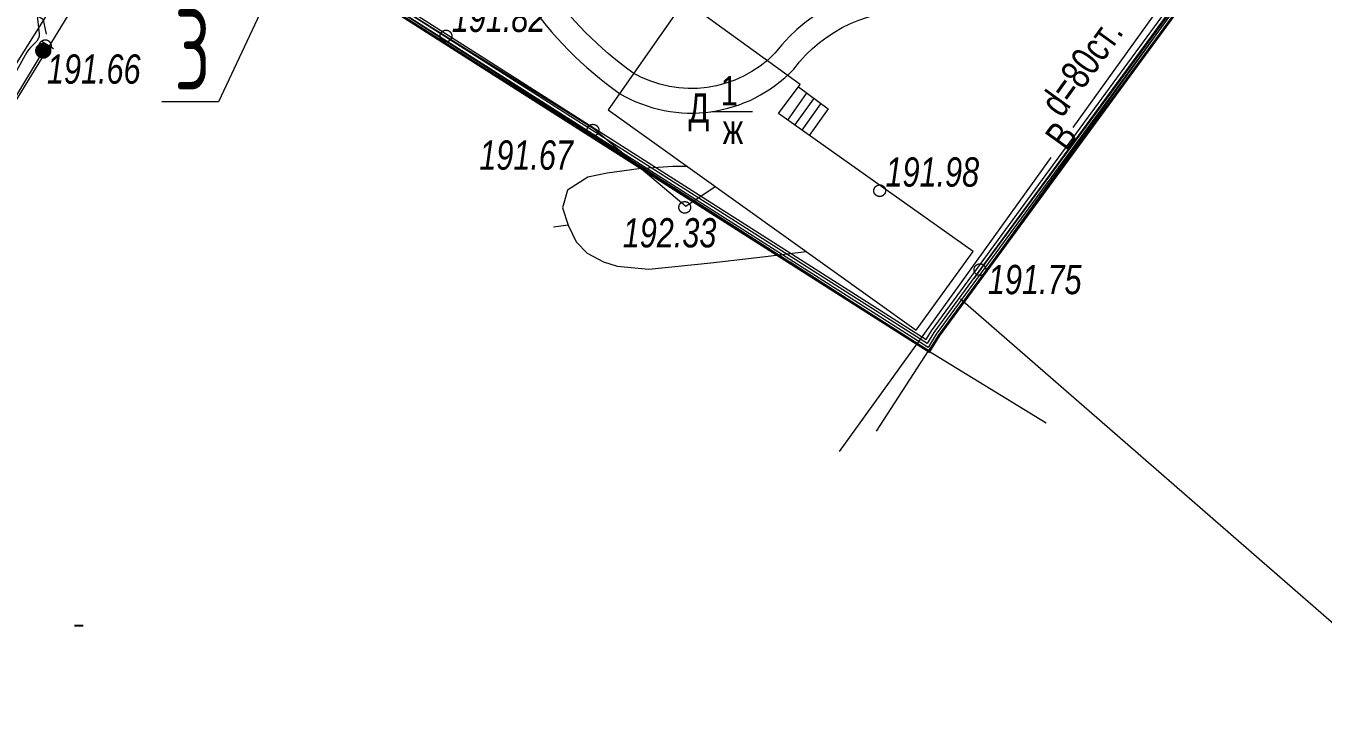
# Model space of a CAD drawing. Header units: millimetres. Extents: x -38151500 to -27467627, y -20617104 to -20349562.
# Drawn here: x -33931357 to -33886976, y -20528850 to -20505597 of the extents above; entities that cross this region are included whole.
import ezdxf
from ezdxf.xclip import XClip

# ---------------------------------------------------------------- set-up
doc = ezdxf.new("R2010")
doc.units = ezdxf.units.MM
doc.header["$MEASUREMENT"] = 0
doc.header["$XCLIPFRAME"] = 0
doc.layers.add('!!! ПОДОСНОВА', color=7, linetype='Continuous')
for name, color, linetype, lineweight in [('Новый_ГП_Граница участка_Ном._пера__1', 1, 'Continuous', 40), ('Новый_ГП_Ограждение_Ном._пера__152', 152, 'Continuous', 18), ('Новый_ГП_Сети_текст_Ном._пера__7', 7, 'Continuous', 25), ('Новый_ГП_Текст_Ном._пера__250', 7, 'Continuous', 20), ('Чертеж_1_Новофедоровское_снт 28_07$0$tp_Здания_Ном._пера__253', 252, 'Continuous', 18), ('Чертеж_1_Новофедоровское_снт 28_07$0$tp_отметки_новые_Ном._пера__253', 252, 'Continuous', 18), ('Чертеж_1_Новофедоровское_снт 28_07$0$U_ТЕКСТ_БЕЛЫЙ_Ном._пера__253', 252, 'Continuous', 18), ('Чертеж_1_Новый_ГП_Топография_Ном._пера__253', 252, 'Continuous', 18), ('Чертеж_1_Новый_Новофедоровское_снт 28_07$0$tp_Здания_Ном._пера__253', 252, 'Continuous', 18), ('Чертеж_1_Новый_Новофедоровское_снт 28_07$0$tp_канавы_Ном._пера__253', 252, 'Continuous', 18), ('Чертеж_1_Новый_Новофедоровское_снт 28_07$0$tp_ЛЭП нн_Ном._пера__253', 252, 'Continuous', 18), ('Чертеж_1_Новый_Новофедоровское_снт 28_07$0$tp_Ограждения ДЕР_Ном._пера__253', 252, 'Continuous', 18), ('Чертеж_1_Новый_Новофедоровское_снт 28_07$0$tp_Ограждения мет_Ном._пера__253', 252, 'Continuous', 18), ('Чертеж_1_Новый_Новофедоровское_снт 28_07$0$tp_Ограждения рабица_Ном._пера__253', 252, 'Continuous', 18), ('Чертеж_1_Новый_Новофедоровское_снт 28_07$0$tp_Ограждения_Ном._пера__253', 252, 'Continuous', 18), ('Чертеж_1_Новый_Новофедоровское_снт 28_07$0$tp_Ограждения_Ном._пера__7', 7, 'Continuous', 18), ('Чертеж_1_Новый_Новофедоровское_снт 28_07$0$tp_отметки_новые_Ном._пера__7', 7, 'Continuous', 18), ('Чертеж_1_Новый_Новофедоровское_снт 28_07$0$tp_рельеф_Ном._пера__253', 252, 'Continuous', 18), ('Чертеж_1_Новый_Новофедоровское_снт 28_07$0$tp_трубы под дорогой_Ном._пера__253', 252, 'Continuous', 18), ('Чертеж_1_Новый_Новофедоровское_снт 28_07$0$U_Водопровод_Ном._пера__253', 252, 'Continuous', 18)]:
    doc.layers.add(name, color=color, linetype=linetype, lineweight=lineweight)
doc.layers.add('Новый_ГП_Тротуар_Дорожки_Ном._пера__24', color=7, linetype='Continuous', lineweight=20, true_color=0x4f1400)
doc.styles.add('РЎР“Р•РќР•Р\xa0РР\xa0_РЎРўРР›Р¬_1', font='arial.ttf', dxfattribs={"width": 0.75})
doc.styles.add('РЎР“Р•РќР•Р\xa0РР\xa0_РЎРўРР›Р¬_3', font='arial.ttf', dxfattribs={"width": 0.749999})
doc.styles.add('РЎР“Р•РќР•Р\xa0РР\xa0_РЎРўРР›Р¬_6', font='', dxfattribs={"width": 0.8})
doc.styles.get('РЎР“Р•РќР•Р\xa0РР\xa0_РЎРўРР›Р¬_6').set_extended_font_data('GOST_type_A')

# ---------------------------------------------------------------- blocks, each defined once
blk = doc.blocks.new('Чертеж_4_1', base_point=(4185024, 0))
at = {"layer": 'Чертеж_1_Новый_ГП_Топография_Ном._пера__253', "color": 252, "lineweight": 18, "flags": 128}
for points in [[(-33937176, -20517064), (-33937136, -20517000), (-33926649, -20499900), (-33900479, -20516708), (-33888918, -20500671), (-33879002, -20487867), (-33880756, -20480650), (-33882761, -20473503), (-33888254, -20475465), (-33891109, -20474628), (-33905380, -20465849), (-33895431, -20449640), (-33903040, -20444942), (-33944071, -20512686)], [(-33906206, -20466500), (-33886806, -20478480), (-33884336, -20474480), (-33879896, -20486530), (-33889626, -20500140), (-33888766, -20500700), (-33900126, -20516190), (-33900456, -20516730), (-33900726, -20516560), (-33925206, -20500980), (-33914526, -20483870), (-33916236, -20482750)]]:
    blk.add_lwpolyline(points, close=True, dxfattribs=at)
at = {"layer": 'Чертеж_1_Новый_Новофедоровское_снт 28_07$0$tp_Здания_Ном._пера__253', "color": 252, "lineweight": 18, "flags": 128}
blk.add_lwpolyline([(-33900901, -20515999), (-33898951, -20513307), (-33905603, -20508594), (-33904863, -20507598), (-33908820, -20504739), (-33911435, -20508460)], close=True, dxfattribs=at)
for points in [[(-33904923, -20507679), (-33903913, -20508430), (-33904555, -20509337)], [(-33905290, -20508816), (-33904647, -20507910)], [(-33905045, -20508990), (-33904403, -20508083)], [(-33907890, -20508524), (-33906494, -20508524)], [(-33904800, -20509163), (-33904158, -20508257)]]:
    blk.add_lwpolyline(points, dxfattribs=at)
at = {"layer": 'Чертеж_1_Новый_Новофедоровское_снт 28_07$0$tp_канавы_Ном._пера__253', "color": 252, "lineweight": 18, "flags": 128}
blk.add_lwpolyline([(-33930972, -20505250), (-33930899, -20505865), (-33930904, -20505955), (-33930936, -20506037), (-33930988, -20506115), (-33931053, -20506190), (-33931200, -20506336), (-33931268, -20506412), (-33931323, -20506491), (-33931737, -20507228), (-33932414, -20508392), (-33933111, -20509548), (-33934537, -20511843), (-33935963, -20514136), (-33936660, -20515288), (-33937337, -20516447), (-33937350, -20516484), (-33937352, -20516524), (-33937328, -20516603), (-33937272, -20516683), (-33937199, -20516741), (-33935338, -20517727)], dxfattribs=at)
at = {"layer": 'Чертеж_1_Новый_Новофедоровское_снт 28_07$0$tp_ЛЭП нн_Ном._пера__253', "color": 252, "lineweight": 18, "flags": 128}
blk.add_lwpolyline([(-33939176, -20518699), (-33938064, -20517036), (-33917451, -20484194), (-33892414, -20444066), (-33891205, -20442473)], dxfattribs=at)
at = {"layer": 'Чертеж_1_Новый_Новофедоровское_снт 28_07$0$tp_Ограждения ДЕР_Ном._пера__253', "color": 252, "lineweight": 18, "flags": 128}
blk.add_lwpolyline([(-33888254, -20475465), (-33882761, -20473503), (-33880755, -20480652), (-33879002, -20487867), (-33888918, -20500671), (-33898676, -20513890), (-33898923, -20514232)], dxfattribs=at)
at = {"layer": 'Чертеж_1_Новый_Новофедоровское_снт 28_07$0$tp_Ограждения мет_Ном._пера__253', "color": 252, "lineweight": 18, "flags": 128}
for points in [[(-33905204, -20513661), (-33900479, -20516708), (-33896455, -20519168)], [(-33902257, -20519454), (-33900479, -20516708)]]:
    blk.add_lwpolyline(points, dxfattribs=at)
at = {"layer": 'Чертеж_1_Новый_Новофедоровское_снт 28_07$0$tp_Ограждения рабица_Ном._пера__253', "color": 252, "lineweight": 18, "flags": 128}
for points in [[(-33926649, -20499900), (-33916986, -20505945), (-33911918, -20509117), (-33908778, -20511753), (-33907773, -20511091)], [(-33930766, -20506445), (-33937137, -20517002), (-33934887, -20518316)]]:
    blk.add_lwpolyline(points, dxfattribs=at)
at = {"layer": 'Чертеж_1_Новый_Новофедоровское_снт 28_07$0$tp_Ограждения_Ном._пера__253', "color": 252, "lineweight": 18, "flags": 128}
blk.add_lwpolyline([(-33930839, -20506104), (-33930415, -20506370)], dxfattribs=at)
at = {"layer": 'Чертеж_1_Новый_Новофедоровское_снт 28_07$0$tp_Ограждения_Ном._пера__7', "color": 7, "lineweight": 18}
for p, q in [((-33930997, -20506353), (-33930534, -20506353)), ((-33930983, -20506323), (-33930548, -20506323)), ((-33930964, -20506293), (-33930569, -20506293)), ((-33930937, -20506263), (-33930596, -20506263)), ((-33930898, -20506233), (-33930635, -20506233)), ((-33930827, -20506203), (-33930707, -20506203)), ((-33931015, -20506443), (-33930516, -20506443)), ((-33931014, -20506473), (-33930519, -20506473)), ((-33931013, -20506413), (-33930519, -20506413)), ((-33931009, -20506503), (-33930523, -20506503)), ((-33931008, -20506383), (-33930525, -20506383)), ((-33930999, -20506533), (-33930532, -20506533)), ((-33930985, -20506563), (-33930547, -20506563)), ((-33930967, -20506593), (-33930566, -20506593)), ((-33930941, -20506623), (-33930592, -20506623)), ((-33930904, -20506653), (-33930629, -20506653)), ((-33930840, -20506683), (-33930690, -20506683))]:
    blk.add_line(p, q, dxfattribs=at)
blk.add_circle((-33930766, -20506445), 250, dxfattribs=at)
at = {"layer": 'Чертеж_1_Новый_Новофедоровское_снт 28_07$0$tp_отметки_новые_Ном._пера__7', "color": 7, "lineweight": 18}
for centre in [(-33916986, -20505940), (-33930696, -20506270), (-33911956, -20509160), (-33902146, -20511230), (-33908816, -20511800), (-33898716, -20513930)]:
    blk.add_circle(centre, 200, dxfattribs=at)
at = {"layer": 'Чертеж_1_Новый_Новофедоровское_снт 28_07$0$tp_рельеф_Ном._пера__253', "color": 252, "lineweight": 18, "flags": 128}
for points in [[(-33908725, -20510399), (-33909225, -20510404), (-33910386, -20510480), (-33911469, -20510632), (-33912136, -20510762), (-33912826, -20511213), (-33913001, -20511819), (-33912807, -20512409), (-33912528, -20512978), (-33912152, -20513365), (-33911593, -20513665), (-33911124, -20513815), (-33910050, -20513909), (-33907919, -20513693), (-33906049, -20513485), (-33904660, -20513308)], [(-33912807, -20512409), (-33913303, -20512474)]]:
    blk.add_lwpolyline(points, dxfattribs=at)
at = {"layer": 'Чертеж_1_Новый_Новофедоровское_снт 28_07$0$tp_трубы под дорогой_Ном._пера__253', "color": 252, "lineweight": 18, "flags": 128}
blk.add_lwpolyline([(-33930653, -20505874), (-33930762, -20505386), (-33931185, -20505119), (-33931672, -20505228)], dxfattribs=at)
at = {"layer": 'Чертеж_1_Новый_Новофедоровское_снт 28_07$0$U_Водопровод_Ном._пера__253', "color": 252, "lineweight": 18, "flags": 128}
for points in [[(-33887445, -20497803), (-33895542, -20509064)], [(-33896287, -20510100), (-33899399, -20514430), (-33903535, -20520149)]]:
    blk.add_lwpolyline(points, dxfattribs=at)
at = {"layer": 'Чертеж_1_Новофедоровское_снт 28_07$0$tp_Здания_Ном._пера__253', "color": 252, "lineweight": 18, "char_height": 1000, "style": 'РЎР“Р•РќР•Р\xa0РР\xa0_РЎРўРР›Р¬_3'}
for s, insert, attachment_point in [('\\A1;{\\pql;\\fArial|b0|i0|c204|p0;\\W0.749999;1}', (-33907585, -20507813), 4), ('\\A1;{\\pql;\\fArial|b0|i0|c204|p0;\\W0.749999;Д}', (-33908691, -20509195), 7), ('\\A1;{\\pql;\\fArial|b0|i0|c204|p0;\\W0.749999;ж}', (-33907516, -20509128), 4)]:
    blk.add_mtext(s, dxfattribs=dict(at, insert=insert, attachment_point=attachment_point))
at = {"layer": 'Чертеж_1_Новофедоровское_снт 28_07$0$tp_отметки_новые_Ном._пера__253', "color": 252, "lineweight": 18, "char_height": 1000, "attachment_point": 7, "style": 'РЎР“Р•РќР•Р\xa0РР\xa0_РЎРўРР›Р¬_1'}
for s, insert in [('\\A1;{\\pql;\\fArial|b0|i1|c204|p0;\\W0.750000;191.82}', (-33916787, -20505815)), ('\\A1;{\\pql;\\fArial|b0|i1|c204|p0;\\W0.750000;191.66}', (-33930639, -20507584)), ('\\A1;{\\pql;\\fArial|b0|i1|c204|p0;\\W0.750000;191.67}', (-33915845, -20510525)), ('\\A1;{\\pql;\\fArial|b0|i1|c204|p0;\\W0.750000;191.98}', (-33901947, -20511105)), ('\\A1;{\\pql;\\fArial|b0|i1|c204|p0;\\W0.750000;192.33}', (-33910937, -20513183)), ('\\A1;{\\pql;\\fArial|b0|i1|c204|p0;\\W0.750000;191.75}', (-33898443, -20514781))]:
    blk.add_mtext(s, dxfattribs=dict(at, insert=insert))
at = {"layer": 'Чертеж_1_Новофедоровское_снт 28_07$0$U_ТЕКСТ_БЕЛЫЙ_Ном._пера__253', "color": 252, "lineweight": 18, "char_height": 1000, "attachment_point": 7, "rotation": 54.132, "style": 'РЎР“Р•РќР•Р\xa0РР\xa0_РЎРўРР›Р¬_3'}
for s, insert in [('\\A1;{\\pql;\\fArial|b0|i0|c204|p0;\\W0.749999;d=80ст.}', (-33895898, -20508781)), ('\\A1;{\\pql;\\fArial|b0|i0|c204|p0;\\W0.749999;В}', (-33895731, -20509924))]:
    blk.add_mtext(s, dxfattribs=dict(at, insert=insert))

msp = doc.modelspace()

# ---------------------------------------------------------------- linework, layer by layer
at = {"layer": 'Новый_ГП_Граница участка_Ном._пера__1', "color": 1, "lineweight": 40}
msp.add_lwpolyline([(-33906205.91, -20466500), (-33886805.91, -20478480), (-33884335.91, -20474480), (-33879895.91, -20486530), (-33889625.91, -20500140), (-33888765.91, -20500700), (-33900125.91, -20516190), (-33900455.91, -20516730), (-33900725.91, -20516560), (-33925205.91, -20500980), (-33914525.91, -20483870), (-33916235.91, -20482750)], close=True, dxfattribs=at)
at = {"layer": 'Новый_ГП_Ограждение_Ном._пера__152', "color": 152, "lineweight": 18}
msp.add_lwpolyline([(-33924003.56, -20499620.31), (-33924793.95, -20500886.58), (-33900553.39, -20516314.19), (-33900375.31, -20516022.78), (-33889195.39, -20500778.34), (-33890052.19, -20500220.42), (-33880232.32, -20486484.71), (-33884404.38, -20475161.87), (-33886708.28, -20478892.88), (-33906108.23, -20466912.91), (-33908442.42, -20470694.63), (-33908611.63, -20470587.99), (-33906173.35, -20466637.64), (-33886773.37, -20478617.63), (-33884358.74, -20474707.29), (-33880008.05, -20486514.9), (-33889768, -20500166.81), (-33888909.07, -20500726.11), (-33900209.04, -20516134.26), (-33900488.95, -20516592.28), (-33925068.59, -20500948.86), (-33924173.16, -20499514.33), (-33924003.69, -20499620.23)], dxfattribs=at)
msp.add_lwpolyline([(-33906140.79, -20466775.27), (-33886740.82, -20478755.25), (-33884381.56, -20474934.58), (-33880120.18, -20486499.81), (-33889910.1, -20500193.61), (-33889052.23, -20500752.22), (-33900292.17, -20516078.52), (-33900521.17, -20516453.24), (-33924931.27, -20500917.72), (-33914252.64, -20483809.91), (-33915963.46, -20482689.37)], close=True, dxfattribs=at)
at = {"layer": 'Новый_ГП_Сети_текст_Ном._пера__7', "color": 7, "lineweight": 25}
msp.add_line((-33929396.32, -20526108.1), (-33929696.32, -20526108.1), dxfattribs=at)
at = {"layer": 'Новый_ГП_Текст_Ном._пера__250', "color": 7, "lineweight": 20}
for p, q in [((-33921031.9, -20500237.39), (-33924766.58, -20508193.1)), ((-33925066.58, -20508193.1), (-33926705.38, -20508193.1)), ((-33924766.58, -20508193.1), (-33925066.58, -20508193.1)), ((-33899379.57, -20514926.64), (-33883390.61, -20528850.39))]:
    msp.add_line(p, q, dxfattribs=at)
at = {"layer": 'Новый_ГП_Тротуар_Дорожки_Ном._пера__24', "color": 28, "lineweight": 20, "true_color": 0x4f1400}
msp.add_lwpolyline([(-33894199.22, -20501920.58, -0.32180124), (-33898155.45, -20504299.62, -0.01377077), (-33900642.13, -20504257.14, 0.25527026), (-33905727.91, -20506528.05, -0.34324386), (-33910591.45, -20507199.11, -0.17120311), (-33915361.92, -20500371.13, -0.07785365), (-33915572.1, -20497500.11, -0.26369996), (-33913705.75, -20494588.46, -0.00400279), (-33911674.11, -20493862.81, 0.31752829), (-33910259.69, -20491944, -0.01011345), (-33910307.28, -20491600.41), (-33911210.93, -20491035.68, 0.00778103), (-33911101.92, -20491982.72, -0.30621343), (-33911943.86, -20493067.27, 0.00411393), (-33914044.8, -20493818.08, 0.26660493), (-33916410.18, -20497442.37, 0.07801415), (-33916176.04, -20500578.76, 0.17230908), (-33911048.44, -20507904.97, 0.34890477), (-33905087.79, -20507074.29, -0.2585313), (-33900695.05, -20505095.61, 0.01365443), (-33898183.54, -20505139.94, 0.31986094), (-33893392.77, -20502171.68), (-33894196.13, -20501669.63)], format="xyb", close=True, dxfattribs=at)

# ---------------------------------------------------------------- block references
at = {"layer": '!!! ПОДОСНОВА', "color": 252, "lineweight": 40}
ref = msp.add_blockref('Чертеж_4_1', (4185024.09, 0), dxfattribs=at)
XClip(ref).set_block_clipping_path([(-33971749.8431524113, -20418838.4532491304), (-33971749.8431524113, -20510095.8116091713), (-33949169.2735030428, -20510095.8116091713), (-33943776.1358186975, -20521215.6831232607), (-33858410.272188969, -20521215.6831232607), (-33858410.272188969, -20418721.7424019799)])

# ---------------------------------------------------------------- texts
at = {"layer": 'Новый_ГП_Текст_Ном._пера__250', "color": 7, "lineweight": 20, "insert": (-33925659.44, -20505025.53), "char_height": 2750, "attachment_point": 2, "style": 'РЎР“Р•РќР•Р\xa0РР\xa0_РЎРўРР›Р¬_6'}
msp.add_mtext('\\A1;{\\pqc;\\fGOST_type_A|b0|i0|c0|p0;\\W0.800000;3}', dxfattribs=at)

doc.saveas('drawing.dxf')
